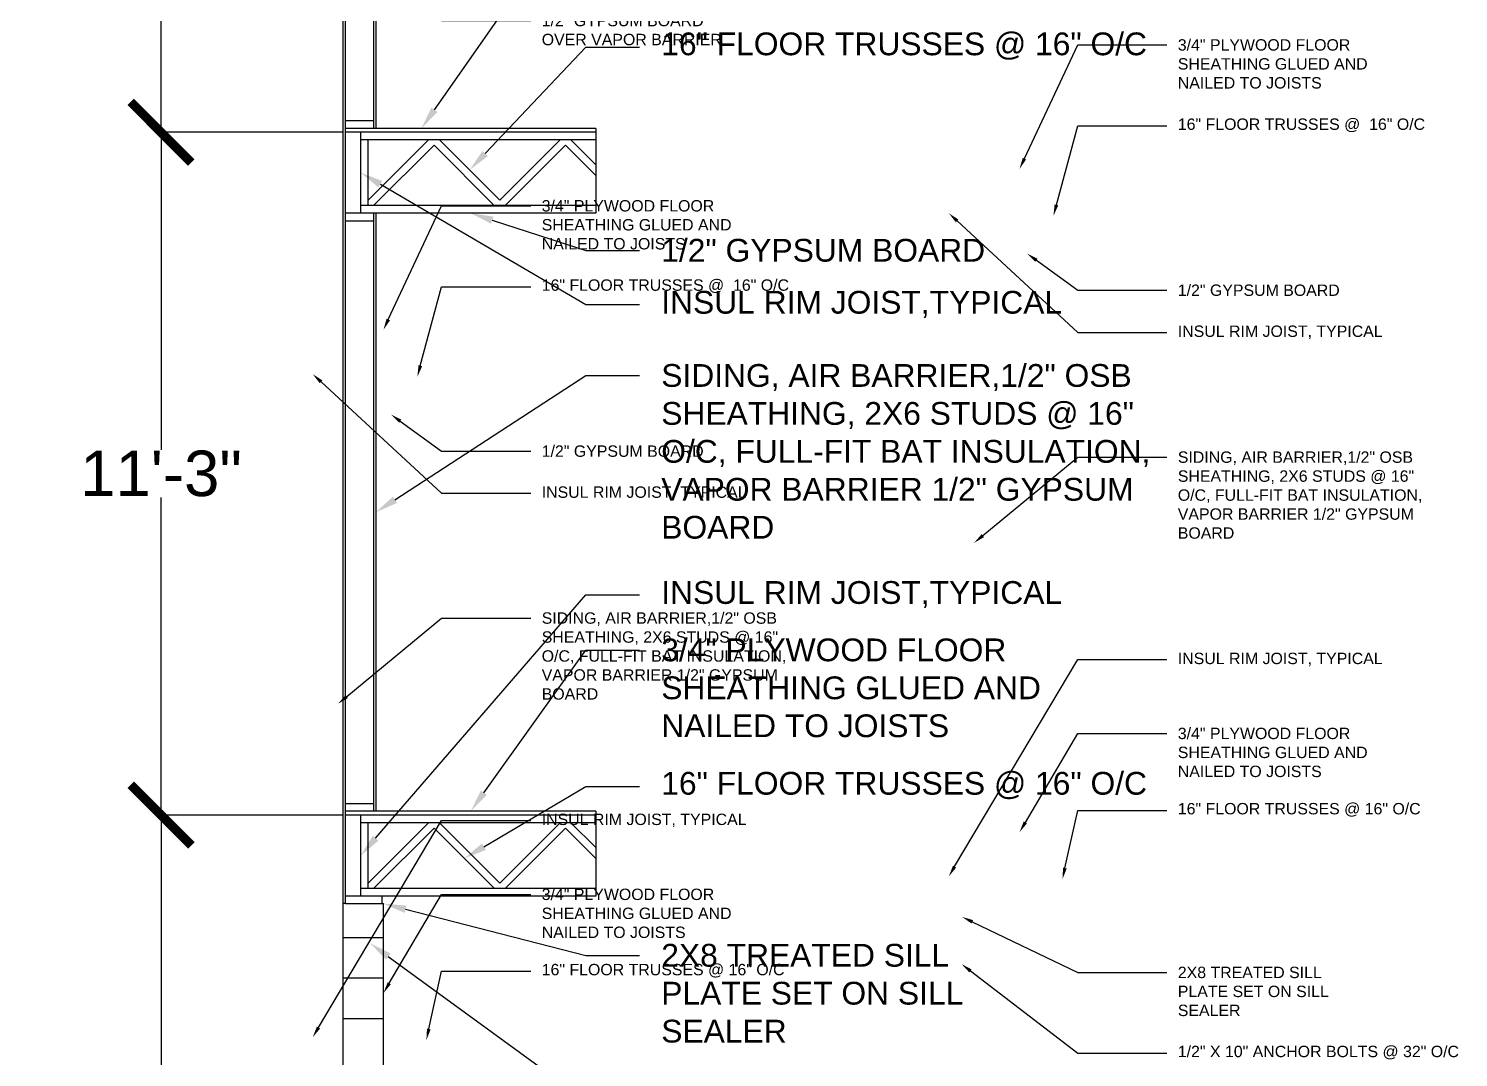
# Model space of a CAD drawing. Header units: inches. Extents: x -473 to 564, y -11 to 963.
# Drawn here: x -56.2 to 226.6, y 116.3 to 319.7 of the extents above; entities that cross this region are included whole.
import ezdxf
from ezdxf import colors
from ezdxf.entities.mleader import LeaderData, LeaderLine
from ezdxf.math import Vec2, Vec3

# ---------------------------------------------------------------- set-up
doc = ezdxf.new("R2010")
doc.units = ezdxf.units.IN
doc.header["$MEASUREMENT"] = 0
for name, color, linetype in [('foundation', 1, 'Continuous'), ('g-anno-dims', 4, 'Continuous'), ('g-delt-medm', 3, 'Continuous')]:
    doc.layers.add(name, color=color, linetype=linetype)
doc.styles.add('Annotative', font='arial.ttf')
doc.styles.add('Roman', font='arial.ttf', dxfattribs={"height": 0.09375})
doc.dimstyles.get("Standard").update_dxf_attribs({"dimtxt": 9, "dimasz": 12, "dimexe": 0.18, "dimexo": 0.0625, "dimgap": 0.09, "dimtad": 0, "dimtih": 1, "dimtoh": 1, "dimdec": 4, "dimzin": 0, "dimdsep": 46, "dimlunit": 4, "dimtxsty": 'Annotative', "dimblk": 'ARCHTICK', "dimcen": 9, "dimadec": 0, "dimazin": 0, "dimtfac": 1, "dimtdec": 4, "dimtofl": 0, "dimtmove": 0, "dimatfit": 3, "dimfxl": 1, "dimtolj": 1, "dimtzin": 0, "dimarcsym": 0})

# ---------------------------------------------------------------- blocks, each defined once
blk = doc.blocks.new('_ArchTick')
at = {"color": 0, "linetype": 'ByBlock', "const_width": 0.15}
blk.add_lwpolyline([(-0.5, -0.5), (0.5, 0.5)], dxfattribs=at)
blk = doc.blocks.new('*D12')
at = {"layer": 'g-anno-dims', "color": 0, "lineweight": -2, "transparency": 16777216}
for p, q in [((5.88, 164.25), (-30.18, 164.25)), ((-30, 164.25), (-30, 98.81)), ((-30, 12), (-30, 77.44)), ((-0.06, 12), (-30.18, 12))]:
    blk.add_line(p, q, dxfattribs=at)
at = {"layer": 'g-anno-dims', "color": 0, "lineweight": -2, "transparency": 16777216, "xscale": 12, "yscale": 12, "zscale": 12}
for p, rotation in [((-30, 164.25), 90), ((-30, 12), 270)]:
    blk.add_blockref('_ArchTick', p, dxfattribs=dict(at, rotation=rotation))
at = {"layer": 'g-anno-dims', "color": 0, "transparency": 16777216, "insert": (-30, 88.13), "char_height": 9, "attachment_point": 5, "style": 'Annotative'}
blk.add_mtext('\\A1;12\'-8{\\H1.000000x;\\S1/4;}"', dxfattribs=at)
blk = doc.blocks.new('*D13')
at = {"layer": 'g-anno-dims', "color": 0, "lineweight": -2, "transparency": 16777216}
for p, q in [((5.94, 299.25), (-30.18, 299.25)), ((-30, 299.25), (-30, 236.44)), ((-30, 164.25), (-30, 227.06)), ((5.94, 164.25), (-30.18, 164.25))]:
    blk.add_line(p, q, dxfattribs=at)
at = {"layer": 'g-anno-dims', "color": 0, "lineweight": -2, "transparency": 16777216, "xscale": 12, "yscale": 12, "zscale": 12}
for p, rotation in [((-30, 299.25), 90), ((-30, 164.25), 270)]:
    blk.add_blockref('_ArchTick', p, dxfattribs=dict(at, rotation=rotation))
at = {"layer": 'g-anno-dims', "color": 0, "transparency": 16777216, "insert": (-30, 231.75), "char_height": 9, "attachment_point": 5, "style": 'Annotative'}
blk.add_mtext('\\A1;11\'-3"', dxfattribs=at)
blk = doc.blocks.new('*D14')
at = {"layer": 'g-anno-dims', "color": 0, "lineweight": -2, "transparency": 16777216}
for p, q in [((10.75, 418.25), (-30.18, 418.25)), ((-30, 418.25), (-30, 363.44)), ((-30, 299.25), (-30, 354.06)), ((5.94, 299.25), (-30.18, 299.25))]:
    blk.add_line(p, q, dxfattribs=at)
at = {"layer": 'g-anno-dims', "color": 0, "lineweight": -2, "transparency": 16777216, "xscale": 12, "yscale": 12, "zscale": 12}
for p, rotation in [((-30, 418.25), 90), ((-30, 299.25), 270)]:
    blk.add_blockref('_ArchTick', p, dxfattribs=dict(at, rotation=rotation))
at = {"layer": 'g-anno-dims', "color": 0, "transparency": 16777216, "insert": (-30, 358.75), "char_height": 9, "attachment_point": 5, "style": 'Annotative'}
blk.add_mtext('\\A1;9\'-11"', dxfattribs=at)

msp = doc.modelspace()

# ---------------------------------------------------------------- linework, layer by layer
at = {"layer": 'foundation'}
for p, q in [((6, 12), (6, 146.75)), ((6.5, 146.75), (6, 146.75)), ((13.75, 146.75), (14, 146.75)), ((14, 12), (14, 146.75)), ((14, 140), (6, 140)), ((14, 132), (6, 132)), ((14, 124), (6, 124))]:
    msp.add_line(p, q, dxfattribs=at)
at = {"layer": 'g-anno-dims'}
for p, q in [((56, 300), (56, 283.25)), ((56, 165), (56, 148.25))]:
    msp.add_line(p, q, dxfattribs=at)
at = {"layer": 'g-delt-medm'}
for p, q in [((6, 146.75), (6, 409.22356)), ((6.5, 146.75), (6.5, 409.80381)), ((12, 392.75), (12, 300)), ((12.5, 392.75), (12.5, 300)), ((12, 301.5), (6.5, 301.5)), ((56, 300), (6.5, 300)), ((36.5, 300), (6.5, 300)), ((56, 300), (12.5, 300)), ((56, 299.25), (6.5, 299.25)), ((9.5, 283.25), (9.5, 299.25)), ((56, 297.75), (9.5, 297.75)), ((11, 284.75), (11, 297.75)), ((11, 285.81066), (22.93934, 297.75)), ((25.06066, 297.75), (37, 285.81066)), ((37, 285.81066), (48.93934, 297.75)), ((51.06066, 297.75), (56, 292.81066)), ((12.06066, 284.75), (24, 296.68934)), ((24, 296.68934), (35.96967, 284.71967)), ((38.06066, 284.75), (50, 296.68934)), ((50, 296.68934), (56, 290.68934)), ((56, 283.25), (6.5, 283.25)), ((36.5, 283.25), (6.5, 283.25)), ((56, 284.75), (9.5, 284.75)), ((12, 283.25), (12, 165)), ((12.5, 283.25), (12.5, 165)), ((56, 283.25), (12.5, 283.25)), ((6.5, 281.75), (12, 281.75)), ((12, 166.5), (6.5, 166.5)), ((56, 165), (6.5, 165)), ((36.5, 165), (6.5, 165)), ((56, 164.25), (6.5, 164.25)), ((9.5, 148.25), (9.5, 164.25)), ((56, 162.75), (9.5, 162.75)), ((11, 149.75), (11, 162.75)), ((11, 150.81066), (22.93934, 162.75)), ((12.06066, 149.75), (24, 161.68934)), ((24, 161.68934), (35.96967, 149.71967)), ((25.06066, 162.75), (37, 150.81066)), ((37, 150.81066), (48.93934, 162.75)), ((38.06066, 149.75), (50, 161.68934)), ((50, 161.68934), (56, 155.68934)), ((51.06066, 162.75), (56, 157.81066)), ((56, 148.25), (6.5, 148.25)), ((36.5, 148.25), (6.5, 148.25)), ((56, 149.75), (9.5, 149.75)), ((13.75, 146.75), (13.75, 148.25)), ((6.5, 146.75), (13.75, 146.75))]:
    msp.add_line(p, q, dxfattribs=at)

# ---------------------------------------------------------------- dimensions: what is measured, and where the dimension line sits
at = {"layer": 'g-anno-dims'}
for base, p1, p2, picture, middle in [((-30, 299.25), (10.80799, 418.25), (6, 299.25), '*D14', (-30, 358.75)), ((-30, 299.25), (6, 164.25), (6, 299.25), '*D13', (-30, 231.75)), ((-30, 164.25), (0, 12), (5.9375, 164.25), '*D12', (-30, 88.125))]:
    dim = msp.add_linear_dim(base=base, p1=p1, p2=p2, angle=90, dimstyle='Standard', dxfattribs=at)
    dim.commit()
    dim.dimension.update_dxf_attribs({"geometry": picture, "text_midpoint": middle})

# ---------------------------------------------------------------- leaders
ml = msp.add_multileader_mtext('Standard', dxfattribs=at)
ml.set_content('1/2" GYPSUM BOARD\\POVER VAPOR BARRIER', color=256, style='Roman')
ml.set_leader_properties(color=256, linetype='ByLayer', lineweight=-1)
ml.build(insert=Vec2(0, 0))
ml.multileader.update_dxf_attribs({"has_dogleg": 0, "dogleg_length": 0.36, "arrow_head_size": 2.25, "scale": 24})
ctx = ml.context
ctx.base_point, ctx.scale, ctx.char_height, ctx.arrow_head_size, ctx.landing_gap_size, ctx.plane_origin = Vec3(43.14, 321.31246), 24, 2.25, 2.25, 2.16, Vec3(13.75, 356.56246)
notes = []
notes.append((ctx, [(0, (1, 1, 0), (34.5, 321.31246), (1, 0), 8.64, [(0, [(13.75, 356.56246), (25.5, 321.31246)], 0, [])])]))
ctx.mtext.insert, ctx.mtext.flow_direction = Vec3(45.3, 322.45664), 5
ml = msp.add_multileader_mtext('Standard', dxfattribs=at)
ml.set_content('3/4" PLYWOOD FLOOR\\PSHEATHING GLUED AND\\PNAILED TO JOISTS', color=256, style='Roman')
ml.set_leader_properties(color=256, linetype='ByLayer', lineweight=-1)
ml.build(insert=Vec2(0, 0))
ml.multileader.update_dxf_attribs({"has_dogleg": 0, "dogleg_length": 0.36, "arrow_head_size": 4.5, "scale": 48})
ctx = ml.context
ctx.base_point, ctx.scale, ctx.char_height, ctx.arrow_head_size, ctx.landing_gap_size, ctx.plane_origin = Vec3(64.625, 346.375), 48, 4.5, 4.5, 4.32, Vec3(38.5, 330.875)
notes.append((ctx, [(0, (1, 1, 0), (47.345, 346.375), (1, 0), 17.28, [(0, [(21.5, 300), (54, 346.375)], 0, [])])]))
ctx.mtext.insert, ctx.mtext.flow_direction = Vec3(68.945, 348.66337), 5
ml = msp.add_multileader_mtext('Standard', dxfattribs=at)
ml.set_content('16" FLOOR TRUSSES @ 16" O/C', color=256, style='Roman')
ml.set_leader_properties(color=256, linetype='ByLayer', lineweight=-1)
ml.build(insert=Vec2(0, 0))
ml.multileader.update_dxf_attribs({"has_dogleg": 0, "dogleg_length": 0.36, "arrow_head_size": 4.5, "scale": 48})
ctx = ml.context
ctx.base_point, ctx.scale, ctx.char_height, ctx.arrow_head_size, ctx.landing_gap_size, ctx.plane_origin = Vec3(64.625, 316.0625), 48, 4.5, 4.5, 4.32, Vec3(38.5, 300.5625)
notes.append((ctx, [(0, (1, 1, 0), (47.345, 316.0625), (1, 0), 17.28, [(0, [(31.03033, 291.78033), (54, 316.0625)], 0, [])])]))
ctx.mtext.insert, ctx.mtext.flow_direction = Vec3(68.945, 318.97399), 5
ml = msp.add_multileader_mtext('Standard', dxfattribs=at)
ml.set_content('3/4" PLYWOOD FLOOR\\PSHEATHING GLUED AND\\PNAILED TO JOISTS', color=256, style='Roman')
ml.set_leader_properties(color=256, linetype='ByLayer', lineweight=-1)
ml.build(insert=Vec2(0, 0))
ml.multileader.update_dxf_attribs({"has_dogleg": 0, "dogleg_length": 0.36, "arrow_head_size": 2.25, "scale": 24})
ctx = ml.context
ctx.base_point, ctx.scale, ctx.char_height, ctx.arrow_head_size, ctx.landing_gap_size, ctx.plane_origin = Vec3(168.9525, 316.49996), 24, 2.25, 2.25, 2.16, Vec3(139.8125, 291.99996)
notes.append((ctx, [(0, (1, 1, 0), (160.3125, 316.49996), (1, 0), 8.64, [(0, [(139.8125, 291.99996), (151.3125, 316.49996)], 0, [])])]))
ctx.mtext.insert, ctx.mtext.flow_direction = Vec3(171.1125, 317.64414), 5
ml = msp.add_multileader_mtext('Standard', dxfattribs=at)
ml.set_content('16" FLOOR TRUSSES @  16" O/C', color=256, style='Roman')
ml.set_leader_properties(color=256, linetype='ByLayer', lineweight=-1)
ml.build(insert=Vec2(0, 0))
ml.multileader.update_dxf_attribs({"has_dogleg": 0, "dogleg_length": 0.36, "arrow_head_size": 2.25, "scale": 24})
ctx = ml.context
ctx.base_point, ctx.scale, ctx.char_height, ctx.arrow_head_size, ctx.landing_gap_size, ctx.plane_origin = Vec3(168.9525, 300.51482), 24, 2.25, 2.25, 2.16, Vec3(146.51731, 282.71963)
notes.append((ctx, [(0, (1, 1, 0), (160.3125, 300.51482), (1, 0), 8.64, [(0, [(146.51731, 282.71963), (151.3125, 300.51482)], 0, [])])]))
ctx.mtext.insert, ctx.mtext.flow_direction = Vec3(171.1125, 301.97056), 5
ml = msp.add_multileader_mtext('Standard', dxfattribs=at)
ml.set_content('INSUL RIM JOIST,TYPICAL', color=256, style='Roman')
ml.set_leader_properties(color=256, linetype='ByLayer', lineweight=-1)
ml.build(insert=Vec2(0, 0))
ml.multileader.update_dxf_attribs({"has_dogleg": 0, "dogleg_length": 0.36, "arrow_head_size": 4.5, "scale": 48})
ctx = ml.context
ctx.base_point, ctx.scale, ctx.char_height, ctx.arrow_head_size, ctx.landing_gap_size, ctx.plane_origin = Vec3(64.625, 265.1875), 48, 4.5, 4.5, 4.32, Vec3(38.5, 249.6875)
notes.append((ctx, [(0, (1, 1, 0), (47.345, 265.1875), (1, 0), 17.28, [(0, [(9.5, 291.25), (54, 265.1875)], 0, [])])]))
ctx.mtext.insert, ctx.mtext.flow_direction = Vec3(68.945, 267.88259), 5
ml = msp.add_multileader_mtext('Standard', dxfattribs=at)
ml.set_content('3/4" PLYWOOD FLOOR\\PSHEATHING GLUED AND\\PNAILED TO JOISTS', color=256, style='Roman')
ml.set_leader_properties(color=256, linetype='ByLayer', lineweight=-1)
ml.build(insert=Vec2(0, 0))
ml.multileader.update_dxf_attribs({"has_dogleg": 0, "dogleg_length": 0.36, "arrow_head_size": 2.25, "scale": 24})
ctx = ml.context
ctx.base_point, ctx.scale, ctx.char_height, ctx.arrow_head_size, ctx.landing_gap_size, ctx.plane_origin = Vec3(43.14, 284.68746), 24, 2.25, 2.25, 2.16, Vec3(14, 260.18746)
notes.append((ctx, [(0, (1, 1, 0), (34.5, 284.68746), (1, 0), 8.64, [(0, [(14, 260.18746), (25.5, 284.68746)], 0, [])])]))
ctx.mtext.insert, ctx.mtext.flow_direction = Vec3(45.3, 285.83164), 5
ml = msp.add_multileader_mtext('Standard', dxfattribs=at)
ml.set_content('1/2" GYPSUM BOARD', color=256, style='Roman')
ml.set_leader_properties(color=256, linetype='ByLayer', lineweight=-1)
ml.build(insert=Vec2(0, 0))
ml.multileader.update_dxf_attribs({"has_dogleg": 0, "dogleg_length": 0.36, "arrow_head_size": 4.5, "scale": 48})
ctx = ml.context
ctx.base_point, ctx.scale, ctx.char_height, ctx.arrow_head_size, ctx.landing_gap_size, ctx.plane_origin = Vec3(64.625, 275.875), 48, 4.5, 4.5, 4.32, Vec3(38.5, 260.375)
notes.append((ctx, [(0, (1, 1, 0), (47.345, 275.875), (1, 0), 17.28, [(0, [(31.25, 283.25), (54, 275.875)], 0, [])])]))
ctx.mtext.insert, ctx.mtext.flow_direction = Vec3(68.945, 278.16337), 5
ml = msp.add_multileader_mtext('Standard', dxfattribs=at)
ml.set_content('INSUL RIM JOIST, TYPICAL', color=256, style='Roman')
ml.set_leader_properties(color=256, linetype='ByLayer', lineweight=-1)
ml.build(insert=Vec2(0, 0))
ml.multileader.update_dxf_attribs({"has_dogleg": 0, "dogleg_length": 0.36, "arrow_head_size": 2.25, "scale": 24})
ctx = ml.context
ctx.base_point, ctx.scale, ctx.char_height, ctx.arrow_head_size, ctx.landing_gap_size, ctx.plane_origin = Vec3(168.9525, 259.68746), 24, 2.25, 2.25, 2.16, Vec3(125.8125, 283.24996)
notes.append((ctx, [(0, (1, 1, 0), (160.3125, 259.68746), (1, 0), 8.64, [(0, [(125.8125, 283.24996), (151.3125, 259.68746)], 0, [])])]))
ctx.mtext.insert, ctx.mtext.flow_direction = Vec3(171.1125, 261.035), 5
ml = msp.add_multileader_mtext('Standard', dxfattribs=at)
ml.set_content('1/2" GYPSUM BOARD', color=256, style='Roman')
ml.set_leader_properties(color=256, linetype='ByLayer', lineweight=-1)
ml.build(insert=Vec2(0, 0))
ml.multileader.update_dxf_attribs({"has_dogleg": 0, "dogleg_length": 0.36, "arrow_head_size": 2.25, "scale": 24})
ctx = ml.context
ctx.base_point, ctx.scale, ctx.char_height, ctx.arrow_head_size, ctx.landing_gap_size, ctx.plane_origin = Vec3(168.9525, 267.99996), 24, 2.25, 2.25, 2.16, Vec3(141.3125, 275.24996)
notes.append((ctx, [(0, (1, 1, 0), (160.3125, 267.99996), (1, 0), 8.64, [(0, [(141.3125, 275.24996), (151.3125, 267.99996)], 0, [])])]))
ctx.mtext.insert, ctx.mtext.flow_direction = Vec3(171.1125, 269.14414), 5
ml = msp.add_multileader_mtext('Standard', dxfattribs=at)
ml.set_content('16" FLOOR TRUSSES @  16" O/C', color=256, style='Roman')
ml.set_leader_properties(color=256, linetype='ByLayer', lineweight=-1)
ml.build(insert=Vec2(0, 0))
ml.multileader.update_dxf_attribs({"has_dogleg": 0, "dogleg_length": 0.36, "arrow_head_size": 2.25, "scale": 24})
ctx = ml.context
ctx.base_point, ctx.scale, ctx.char_height, ctx.arrow_head_size, ctx.landing_gap_size, ctx.plane_origin = Vec3(43.14, 268.70232), 24, 2.25, 2.25, 2.16, Vec3(20.70481, 250.90713)
notes.append((ctx, [(0, (1, 1, 0), (34.5, 268.70232), (1, 0), 8.64, [(0, [(20.70481, 250.90713), (25.5, 268.70232)], 0, [])])]))
ctx.mtext.insert, ctx.mtext.flow_direction = Vec3(45.3, 270.15806), 5
ml = msp.add_multileader_mtext('Standard', dxfattribs=at)
ml.set_content('SIDING, AIR BARRIER,1/2" OSB\\PSHEATHING, 2X6 STUDS @ 16"\\PO/C, FULL-FIT BAT INSULATION,\\PVAPOR BARRIER 1/2" GYPSUM\\PBOARD', color=256, style='Roman')
ml.set_leader_properties(color=256, linetype='ByLayer', lineweight=-1)
ml.build(insert=Vec2(0, 0))
ml.multileader.update_dxf_attribs({"has_dogleg": 0, "dogleg_length": 0.36, "arrow_head_size": 4.5, "scale": 48})
ctx = ml.context
ctx.base_point, ctx.scale, ctx.char_height, ctx.arrow_head_size, ctx.landing_gap_size, ctx.plane_origin = Vec3(64.625, 251.125), 48, 4.5, 4.5, 4.32, Vec3(38.5, 235.625)
notes.append((ctx, [(0, (1, 1, 0), (47.345, 251.125), (1, 0), 17.28, [(0, [(12.5, 224.125), (54, 251.125)], 0, [])])]))
ctx.mtext.insert, ctx.mtext.flow_direction = Vec3(68.945, 253.41337), 5
ml = msp.add_multileader_mtext('Standard', dxfattribs=at)
ml.set_content('INSUL RIM JOIST, TYPICAL', color=256, style='Roman')
ml.set_leader_properties(color=256, linetype='ByLayer', lineweight=-1)
ml.build(insert=Vec2(0, 0))
ml.multileader.update_dxf_attribs({"has_dogleg": 0, "dogleg_length": 0.36, "arrow_head_size": 2.25, "scale": 24})
ctx = ml.context
ctx.base_point, ctx.scale, ctx.char_height, ctx.arrow_head_size, ctx.landing_gap_size, ctx.plane_origin = Vec3(43.14, 227.87496), 24, 2.25, 2.25, 2.16, Vec3(0, 251.43746)
notes.append((ctx, [(0, (1, 1, 0), (34.5, 227.87496), (1, 0), 8.64, [(0, [(0, 251.43746), (25.5, 227.87496)], 0, [])])]))
ctx.mtext.insert, ctx.mtext.flow_direction = Vec3(45.3, 229.2225), 5
ml = msp.add_multileader_mtext('Standard', dxfattribs=at)
ml.set_content('1/2" GYPSUM BOARD', color=256, style='Roman')
ml.set_leader_properties(color=256, linetype='ByLayer', lineweight=-1)
ml.build(insert=Vec2(0, 0))
ml.multileader.update_dxf_attribs({"has_dogleg": 0, "dogleg_length": 0.36, "arrow_head_size": 2.25, "scale": 24})
ctx = ml.context
ctx.base_point, ctx.scale, ctx.char_height, ctx.arrow_head_size, ctx.landing_gap_size, ctx.plane_origin = Vec3(43.14, 236.18746), 24, 2.25, 2.25, 2.16, Vec3(15.5, 243.43746)
notes.append((ctx, [(0, (1, 1, 0), (34.5, 236.18746), (1, 0), 8.64, [(0, [(15.5, 243.43746), (25.5, 236.18746)], 0, [])])]))
ctx.mtext.insert, ctx.mtext.flow_direction = Vec3(45.3, 237.33164), 5
ml = msp.add_multileader_mtext('Standard', dxfattribs=at)
ml.set_content('SIDING, AIR BARRIER,1/2" OSB\\PSHEATHING, 2X6 STUDS @ 16"\\PO/C, FULL-FIT BAT INSULATION,\\PVAPOR BARRIER 1/2" GYPSUM\\PBOARD', color=256, style='Roman')
ml.set_leader_properties(color=256, linetype='ByLayer', lineweight=-1)
ml.build(insert=Vec2(0, 0))
ml.multileader.update_dxf_attribs({"has_dogleg": 0, "dogleg_length": 0.36, "arrow_head_size": 2.25, "scale": 24})
ctx = ml.context
ctx.base_point, ctx.scale, ctx.char_height, ctx.arrow_head_size, ctx.landing_gap_size, ctx.plane_origin = Vec3(168.9525, 234.99996), 24, 2.25, 2.25, 2.16, Vec3(130.8125, 218.06246)
notes.append((ctx, [(0, (1, 1, 0), (160.3125, 234.99996), (1, 0), 8.64, [(0, [(130.8125, 218.06246), (151.3125, 234.99996)], 0, [])])]))
ctx.mtext.insert, ctx.mtext.flow_direction = Vec3(171.1125, 236.14414), 5
ml = msp.add_multileader_mtext('Standard', dxfattribs=at)
ml.set_content('INSUL RIM JOIST,TYPICAL', color=256, style='Roman')
ml.set_leader_properties(color=256, linetype='ByLayer', lineweight=-1)
ml.build(insert=Vec2(0, 0))
ml.multileader.update_dxf_attribs({"has_dogleg": 0, "dogleg_length": 0.36, "arrow_head_size": 4.5, "scale": 48})
ctx = ml.context
ctx.base_point, ctx.scale, ctx.char_height, ctx.arrow_head_size, ctx.landing_gap_size, ctx.plane_origin = Vec3(64.625, 207.8125), 48, 4.5, 4.5, 4.32, Vec3(38.5, 192.3125)
notes.append((ctx, [(0, (1, 1, 0), (47.345, 207.8125), (1, 0), 17.28, [(0, [(9.5, 156.25), (54, 207.8125)], 0, [])])]))
ctx.mtext.insert, ctx.mtext.flow_direction = Vec3(68.945, 210.50759), 5
ml = msp.add_multileader_mtext('Standard', dxfattribs=at)
ml.set_content('SIDING, AIR BARRIER,1/2" OSB\\PSHEATHING, 2X6 STUDS @ 16"\\PO/C, FULL-FIT BAT INSULATION,\\PVAPOR BARRIER 1/2" GYPSUM\\PBOARD', color=256, style='Roman')
ml.set_leader_properties(color=256, linetype='ByLayer', lineweight=-1)
ml.build(insert=Vec2(0, 0))
ml.multileader.update_dxf_attribs({"has_dogleg": 0, "dogleg_length": 0.36, "arrow_head_size": 2.25, "scale": 24})
ctx = ml.context
ctx.base_point, ctx.scale, ctx.char_height, ctx.arrow_head_size, ctx.landing_gap_size, ctx.plane_origin = Vec3(43.14, 203.18746), 24, 2.25, 2.25, 2.16, Vec3(5, 186.24996)
notes.append((ctx, [(0, (1, 1, 0), (34.5, 203.18746), (1, 0), 8.64, [(0, [(5, 186.24996), (25.5, 203.18746)], 0, [])])]))
ctx.mtext.insert, ctx.mtext.flow_direction = Vec3(45.3, 204.33164), 5
ml = msp.add_multileader_mtext('Standard', dxfattribs=at)
ml.set_content('3/4" PLYWOOD FLOOR\\PSHEATHING GLUED AND\\PNAILED TO JOISTS', color=256, style='Roman')
ml.set_leader_properties(color=256, linetype='ByLayer', lineweight=-1)
ml.build(insert=Vec2(0, 0))
ml.multileader.update_dxf_attribs({"has_dogleg": 0, "dogleg_length": 0.36, "arrow_head_size": 4.5, "scale": 48})
ctx = ml.context
ctx.base_point, ctx.scale, ctx.char_height, ctx.arrow_head_size, ctx.landing_gap_size, ctx.plane_origin = Vec3(64.625, 196.875), 48, 4.5, 4.5, 4.32, Vec3(38.5, 181.375)
notes.append((ctx, [(0, (1, 1, 0), (47.345, 196.875), (1, 0), 17.28, [(0, [(31.25, 165), (54, 196.875)], 0, [])])]))
ctx.mtext.insert, ctx.mtext.flow_direction = Vec3(68.945, 199.16337), 5
ml = msp.add_multileader_mtext('Standard', dxfattribs=at)
ml.set_content('INSUL RIM JOIST, TYPICAL', color=256, style='Roman')
ml.set_leader_properties(color=256, linetype='ByLayer', lineweight=-1)
ml.build(insert=Vec2(0, 0))
ml.multileader.update_dxf_attribs({"has_dogleg": 0, "dogleg_length": 0.36, "arrow_head_size": 2.25, "scale": 24})
ctx = ml.context
ctx.base_point, ctx.scale, ctx.char_height, ctx.arrow_head_size, ctx.landing_gap_size, ctx.plane_origin = Vec3(168.9525, 194.99996), 24, 2.25, 2.25, 2.16, Vec3(125.8125, 152.12496)
notes.append((ctx, [(0, (1, 1, 0), (160.3125, 194.99996), (1, 0), 8.64, [(0, [(125.8125, 152.12496), (151.3125, 194.99996)], 0, [])])]))
ctx.mtext.insert, ctx.mtext.flow_direction = Vec3(171.1125, 196.3475), 5
ml = msp.add_multileader_mtext('Standard', dxfattribs=at)
ml.set_content('3/4" PLYWOOD FLOOR\\PSHEATHING GLUED AND\\PNAILED TO JOISTS', color=256, style='Roman')
ml.set_leader_properties(color=256, linetype='ByLayer', lineweight=-1)
ml.build(insert=Vec2(0, 0))
ml.multileader.update_dxf_attribs({"has_dogleg": 0, "dogleg_length": 0.36, "arrow_head_size": 2.25, "scale": 24})
ctx = ml.context
ctx.base_point, ctx.scale, ctx.char_height, ctx.arrow_head_size, ctx.landing_gap_size, ctx.plane_origin = Vec3(168.9525, 180.37496), 24, 2.25, 2.25, 2.16, Vec3(139.8125, 160.87496)
notes.append((ctx, [(0, (1, 1, 0), (160.3125, 180.37496), (1, 0), 8.64, [(0, [(139.8125, 160.87496), (151.3125, 180.37496)], 0, [])])]))
ctx.mtext.insert, ctx.mtext.flow_direction = Vec3(171.1125, 181.51914), 5
ml = msp.add_multileader_mtext('Standard', dxfattribs=at)
ml.set_content('16" FLOOR TRUSSES @ 16" O/C', color=256, style='Roman')
ml.set_leader_properties(color=256, linetype='ByLayer', lineweight=-1)
ml.build(insert=Vec2(0, 0))
ml.multileader.update_dxf_attribs({"has_dogleg": 0, "dogleg_length": 0.36, "arrow_head_size": 4.5, "scale": 48})
ctx = ml.context
ctx.base_point, ctx.scale, ctx.char_height, ctx.arrow_head_size, ctx.landing_gap_size, ctx.plane_origin = Vec3(64.625, 169.875), 48, 4.5, 4.5, 4.32, Vec3(38.5, 154.375)
notes.append((ctx, [(0, (1, 1, 0), (47.345, 169.875), (1, 0), 17.28, [(0, [(29.98483, 155.7045), (54, 169.875)], 0, [])])]))
ctx.mtext.insert, ctx.mtext.flow_direction = Vec3(68.945, 172.78649), 5
ml = msp.add_multileader_mtext('Standard', dxfattribs=at)
ml.set_content('INSUL RIM JOIST, TYPICAL', color=256, style='Roman')
ml.set_leader_properties(color=256, linetype='ByLayer', lineweight=-1)
ml.build(insert=Vec2(0, 0))
ml.multileader.update_dxf_attribs({"has_dogleg": 0, "dogleg_length": 0.36, "arrow_head_size": 2.25, "scale": 24})
ctx = ml.context
ctx.base_point, ctx.scale, ctx.char_height, ctx.arrow_head_size, ctx.landing_gap_size, ctx.plane_origin = Vec3(43.14, 163.18746), 24, 2.25, 2.25, 2.16, Vec3(0, 120.31246)
notes.append((ctx, [(0, (1, 1, 0), (34.5, 163.18746), (1, 0), 8.64, [(0, [(0, 120.31246), (25.5, 163.18746)], 0, [])])]))
ctx.mtext.insert, ctx.mtext.flow_direction = Vec3(45.3, 164.535), 5
ml = msp.add_multileader_mtext('Standard', dxfattribs=at)
ml.set_content('16" FLOOR TRUSSES @ 16" O/C', color=256, style='Roman')
ml.set_leader_properties(color=256, linetype='ByLayer', lineweight=-1)
ml.build(insert=Vec2(0, 0))
ml.multileader.update_dxf_attribs({"has_dogleg": 0, "dogleg_length": 0.36, "arrow_head_size": 2.25, "scale": 24})
ctx = ml.context
ctx.base_point, ctx.scale, ctx.char_height, ctx.arrow_head_size, ctx.landing_gap_size, ctx.plane_origin = Vec3(168.9525, 165.18746), 24, 2.25, 2.25, 2.16, Vec3(181.8125, 158.18746)
notes.append((ctx, [(0, (1, 1, 0), (160.3125, 165.18746), (1, 0), 8.64, [(0, [(148.29733, 151.57946), (151.3125, 165.18746)], 0, [])])]))
ctx.mtext.insert, ctx.mtext.flow_direction = Vec3(171.1125, 166.64321), 5
ml = msp.add_multileader_mtext('Standard', dxfattribs=at)
ml.set_content('3/4" PLYWOOD FLOOR\\PSHEATHING GLUED AND\\PNAILED TO JOISTS', color=256, style='Roman')
ml.set_leader_properties(color=256, linetype='ByLayer', lineweight=-1)
ml.build(insert=Vec2(0, 0))
ml.multileader.update_dxf_attribs({"has_dogleg": 0, "dogleg_length": 0.36, "arrow_head_size": 2.25, "scale": 24})
ctx = ml.context
ctx.base_point, ctx.scale, ctx.char_height, ctx.arrow_head_size, ctx.landing_gap_size, ctx.plane_origin = Vec3(43.14, 148.56246), 24, 2.25, 2.25, 2.16, Vec3(14, 129.06246)
notes.append((ctx, [(0, (1, 1, 0), (34.5, 148.56246), (1, 0), 8.64, [(0, [(14, 129.06246), (25.5, 148.56246)], 0, [])])]))
ctx.mtext.insert, ctx.mtext.flow_direction = Vec3(45.3, 149.70664), 5
ml = msp.add_multileader_mtext('Standard', dxfattribs=at)
ml.set_content('2X8 TREATED SILL\\PPLATE SET ON SILL\\PSEALER', color=256, style='Roman')
ml.set_leader_properties(color=256, linetype='ByLayer', lineweight=-1)
ml.build(insert=Vec2(0, 0))
ml.multileader.update_dxf_attribs({"has_dogleg": 0, "dogleg_length": 0.36, "arrow_head_size": 4.5, "scale": 48})
ctx = ml.context
ctx.base_point, ctx.scale, ctx.char_height, ctx.arrow_head_size, ctx.landing_gap_size, ctx.plane_origin = Vec3(64.625, 136.5), 48, 4.5, 4.5, 4.32, Vec3(38.5, 121)
notes.append((ctx, [(0, (1, 1, 0), (47.345, 136.5), (1, 0), 17.28, [(0, [(14, 146.75), (54, 136.5)], 0, [])])]))
ctx.mtext.insert, ctx.mtext.flow_direction = Vec3(68.945, 138.78837), 5
ml = msp.add_multileader_mtext('Standard', dxfattribs=at)
ml.set_content('2X8 TREATED SILL\\PPLATE SET ON SILL\\PSEALER', color=256, style='Roman')
ml.set_leader_properties(color=256, linetype='ByLayer', lineweight=-1)
ml.build(insert=Vec2(0, 0))
ml.multileader.update_dxf_attribs({"has_dogleg": 0, "dogleg_length": 0.36, "arrow_head_size": 2.25, "scale": 24})
ctx = ml.context
ctx.base_point, ctx.scale, ctx.char_height, ctx.arrow_head_size, ctx.landing_gap_size, ctx.plane_origin = Vec3(168.9525, 133.12496), 24, 2.25, 2.25, 2.16, Vec3(128.4375, 144.12496)
notes.append((ctx, [(0, (1, 1, 0), (160.3125, 133.12496), (1, 0), 8.64, [(0, [(128.4375, 144.12496), (151.3125, 133.12496)], 0, [])])]))
ctx.mtext.insert, ctx.mtext.flow_direction = Vec3(171.1125, 134.26914), 5
ml = msp.add_multileader_mtext('Standard', dxfattribs=at)
ml.set_content('1/2" X  10" ANCHOR BOLTS @ 32" O/C', color=256, style='Roman')
ml.set_leader_properties(color=256, linetype='ByLayer', lineweight=-1)
ml.build(insert=Vec2(0, 0))
ml.multileader.update_dxf_attribs({"has_dogleg": 0, "dogleg_length": 0.36, "arrow_head_size": 4.5, "scale": 48})
ctx = ml.context
ctx.base_point, ctx.scale, ctx.char_height, ctx.arrow_head_size, ctx.landing_gap_size, ctx.plane_origin = Vec3(64.625, 107.875), 48, 4.5, 4.5, 4.32, Vec3(38.5, 92.375)
notes.append((ctx, [(0, (1, 1, 0), (47.345, 107.875), (1, 0), 17.28, [(0, [(11.3125, 138.9375), (54, 107.875)], 0, [])])]))
ctx.mtext.insert, ctx.mtext.flow_direction = Vec3(68.945, 110.78649), 5
ml = msp.add_multileader_mtext('Standard', dxfattribs=at)
ml.set_content('16" FLOOR TRUSSES @ 16" O/C', color=256, style='Roman')
ml.set_leader_properties(color=256, linetype='ByLayer', lineweight=-1)
ml.build(insert=Vec2(0, 0))
ml.multileader.update_dxf_attribs({"has_dogleg": 0, "dogleg_length": 0.36, "arrow_head_size": 2.25, "scale": 24})
ctx = ml.context
ctx.base_point, ctx.scale, ctx.char_height, ctx.arrow_head_size, ctx.landing_gap_size, ctx.plane_origin = Vec3(43.14, 133.37496), 24, 2.25, 2.25, 2.16, Vec3(56, 126.37496)
notes.append((ctx, [(0, (1, 1, 0), (34.5, 133.37496), (1, 0), 8.64, [(0, [(22.48483, 119.76696), (25.5, 133.37496)], 0, [])])]))
ctx.mtext.insert, ctx.mtext.flow_direction = Vec3(45.3, 134.83071), 5
ml = msp.add_multileader_mtext('Standard', dxfattribs=at)
ml.set_content('1/2" X 10" ANCHOR BOLTS @ 32" O/C', color=256, style='Roman')
ml.set_leader_properties(color=256, linetype='ByLayer', lineweight=-1)
ml.build(insert=Vec2(0, 0))
ml.multileader.update_dxf_attribs({"has_dogleg": 0, "dogleg_length": 0.36, "arrow_head_size": 2.25, "scale": 24})
ctx = ml.context
ctx.base_point, ctx.scale, ctx.char_height, ctx.arrow_head_size, ctx.landing_gap_size, ctx.plane_origin = Vec3(168.9525, 117.18746), 24, 2.25, 2.25, 2.16, Vec3(128.3125, 134.81246)
notes.append((ctx, [(0, (1, 1, 0), (160.3125, 117.18746), (1, 0), 8.64, [(0, [(128.3125, 134.81246), (151.3125, 117.18746)], 0, [])])]))
ctx.mtext.insert, ctx.mtext.flow_direction = Vec3(171.1125, 118.64321), 5
for ctx, leaders in notes:
    for number, flags, end, landing, length, lines in leaders:
        leader = LeaderData()
        leader.index, (leader.has_last_leader_line, leader.has_dogleg_vector, leader.attachment_direction) = number, flags
        leader.last_leader_point, leader.dogleg_vector, leader.dogleg_length = Vec3(end), Vec3(landing), length
        for number, points, colour, breaks in lines:
            line = LeaderLine()
            line.index, line.vertices, line.color, line.breaks = number, Vec3.list(points), colors.encode_raw_color(colour), breaks
            leader.lines.append(line)
        ctx.leaders.append(leader)

doc.saveas('drawing.dxf')
